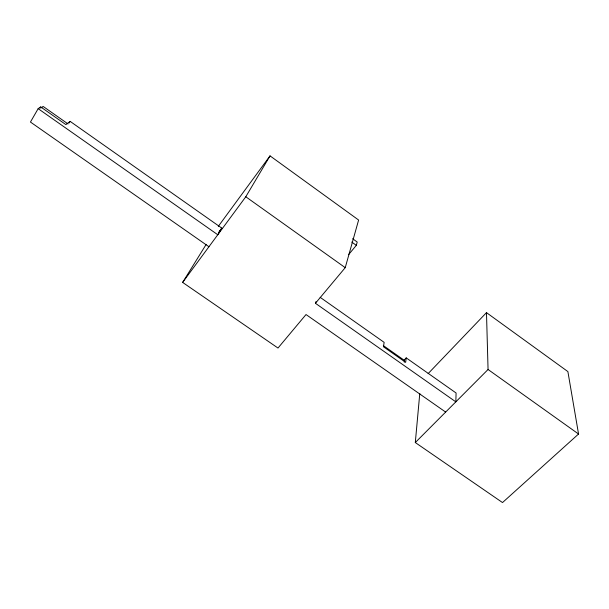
<?xml version="1.0" encoding="UTF-8"?>
<svg xmlns="http://www.w3.org/2000/svg" width="609" height="609" viewBox="0 0 609 609"><rect width="100%" height="100%" fill="white"/><g stroke="black" fill="none" stroke-linecap="round" stroke-linejoin="round"><path stroke-width="0.91" d="M428.119 373.629L486.484 312.63L567.885 371.589L578.55 434.019L502.509 502.562L415.3 442.545L419.784 393.437M315.972 301.607L315.432 303.29L455.836 401.849L456.088 392.995L406.211 357.886L405.663 362.363L383.426 346.734L384.157 342.372L320.174 297.344M404.262 362.172L404.475 360.452L383.335 345.592M348.584 254.646L356.318 245.343L357.209 242.039L352.588 238.713M315.432 303.29L345.234 267.663L358.617 220.032L270.031 155.874L218.311 226.35M38.161 108.661L217.778 234.747L221.798 228.109L70.126 121.366L65.879 124.609L40.719 106.933L38.161 108.661L30.45 122.051L208.94 246.729M39.981 108.204L40.719 106.933M445.651 412.072L306.022 314.541L277.993 348.043L182.631 282.409L245.792 196.76L270.031 155.874M69.152 122.995L70.126 121.366M218.532 233.125L219.978 230.75L218.418 232.866M182.631 282.409L206.131 244.468M219.621 231.07L221.798 228.109M403.767 360.513L406.211 357.886M415.3 442.545L488.06 369.496L486.484 312.63M40.978 107.915L43.148 106.438L68.071 123.954M245.792 196.76L345.234 267.663M488.06 369.496L578.55 434.019M351.743 242.055L356.318 245.343"/></g></svg>
